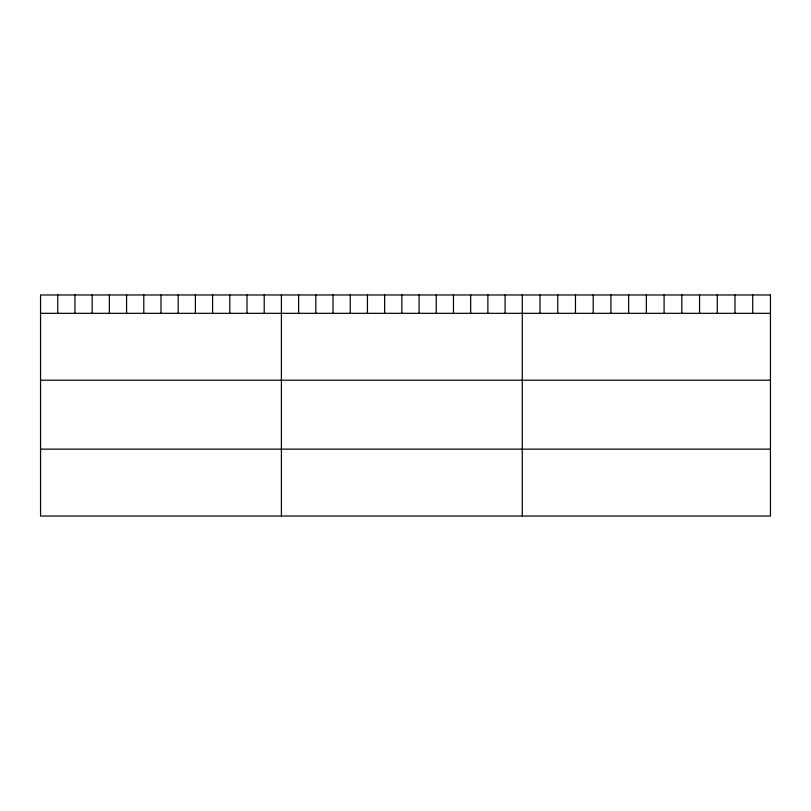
<?xml version="1.0" encoding="UTF-8"?>
<svg xmlns="http://www.w3.org/2000/svg" width="811" height="811" viewBox="0 0 811 811"><rect width="100%" height="100%" fill="white"/><g stroke="black" fill="none" stroke-linecap="round" stroke-linejoin="round"><path stroke-width="1.22" d="M40.55 313.32L770.45 313.32M40.55 380.207L770.45 380.207M40.55 449.132L770.45 449.132M752.72 294.971L752.72 313.32M734.999 294.971L734.999 313.32M717.269 294.971L717.269 313.32M699.548 294.971L699.548 313.32M681.818 294.971L681.818 313.32M664.097 294.971L664.097 313.32M646.367 294.971L646.367 313.32M628.637 294.971L628.637 313.32M610.916 294.971L610.916 313.32M593.186 294.971L593.186 313.32M575.465 294.971L575.465 313.32M557.735 294.971L557.735 313.32M540.014 294.971L540.014 313.32M522.284 294.971L522.284 516.029M505.081 294.971L505.081 313.32M487.877 294.971L487.877 313.32M470.674 294.971L470.674 313.32M453.461 294.971L453.461 313.32M436.257 294.971L436.257 313.32M419.054 294.971L419.054 313.32M401.85 294.971L401.85 313.32M384.647 294.971L384.647 313.32M367.444 294.971L367.444 313.32M350.24 294.971L350.24 313.32M333.027 294.971L333.027 313.32M315.824 294.971L315.824 313.32M298.62 294.971L298.62 313.32M281.417 294.971L281.417 516.029M264.214 294.971L264.214 313.32M247.01 294.971L247.01 313.32M229.807 294.971L229.807 313.32M212.594 294.971L212.594 313.32M195.39 294.971L195.39 313.32M178.187 294.971L178.187 313.32M160.983 294.971L160.983 313.32M143.78 294.971L143.78 313.32M126.577 294.971L126.577 313.32M109.373 294.971L109.373 313.32M92.16 294.971L92.16 313.32M74.957 294.971L74.957 313.32M57.753 294.971L57.753 313.32M770.45 294.971L40.55 294.971L40.55 516.029L770.45 516.029L770.45 294.971"/></g></svg>
